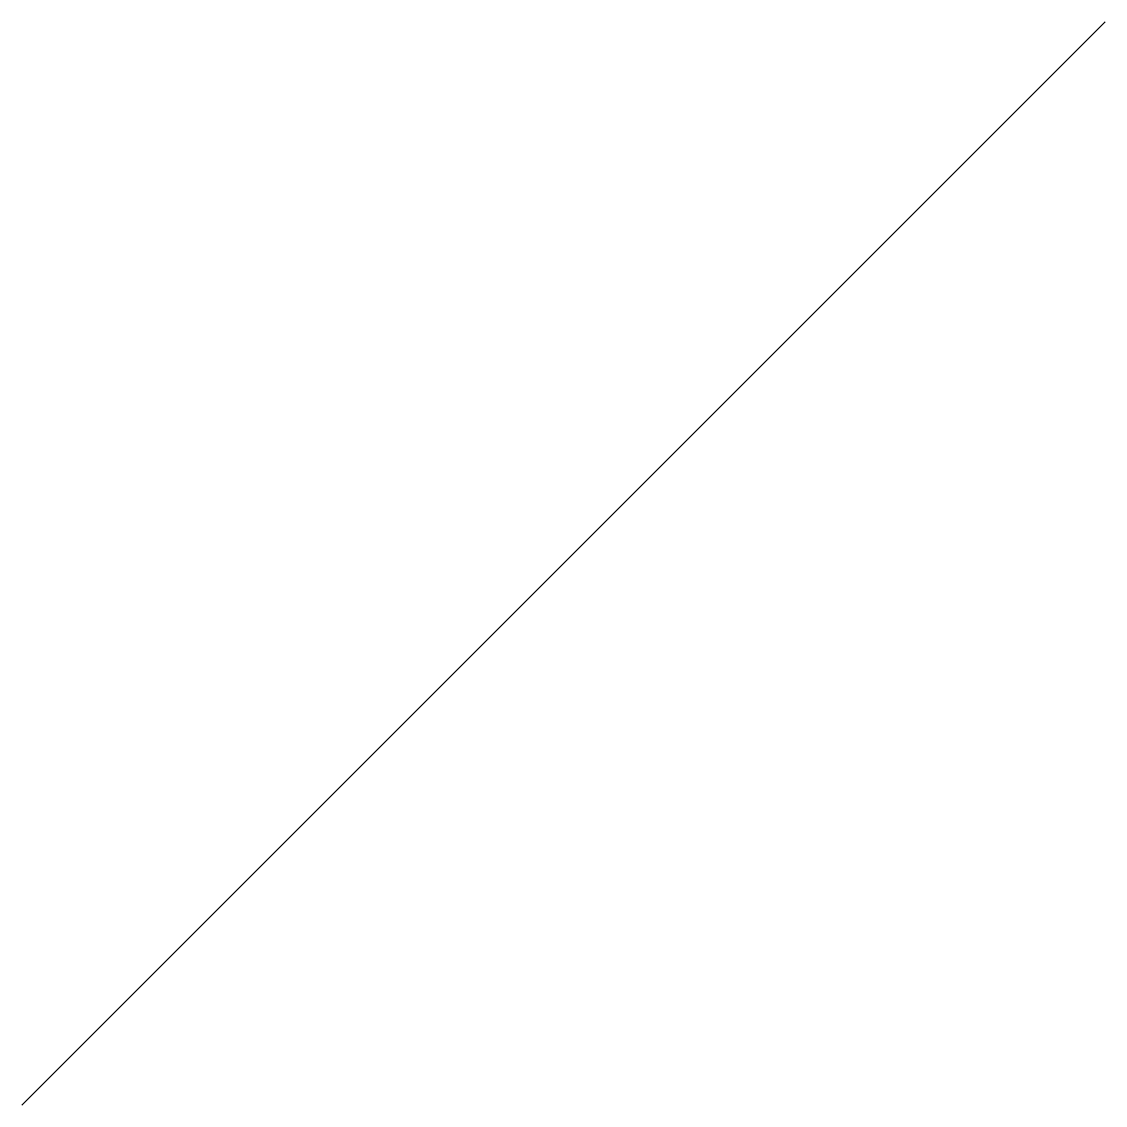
# Model space of a CAD drawing. Extents: x 0 to 1, y 0 to 1.
import ezdxf

# ---------------------------------------------------------------- set-up
doc = ezdxf.new("R2010")
doc.units = 0
doc.layers.get('0').update_dxf_attribs({"linetype": 'CONTINUOUS'})

msp = doc.modelspace()

# ---------------------------------------------------------------- linework, layer by layer
msp.add_line((0, 0), (1, 1, 1))

doc.saveas('drawing.dxf')
